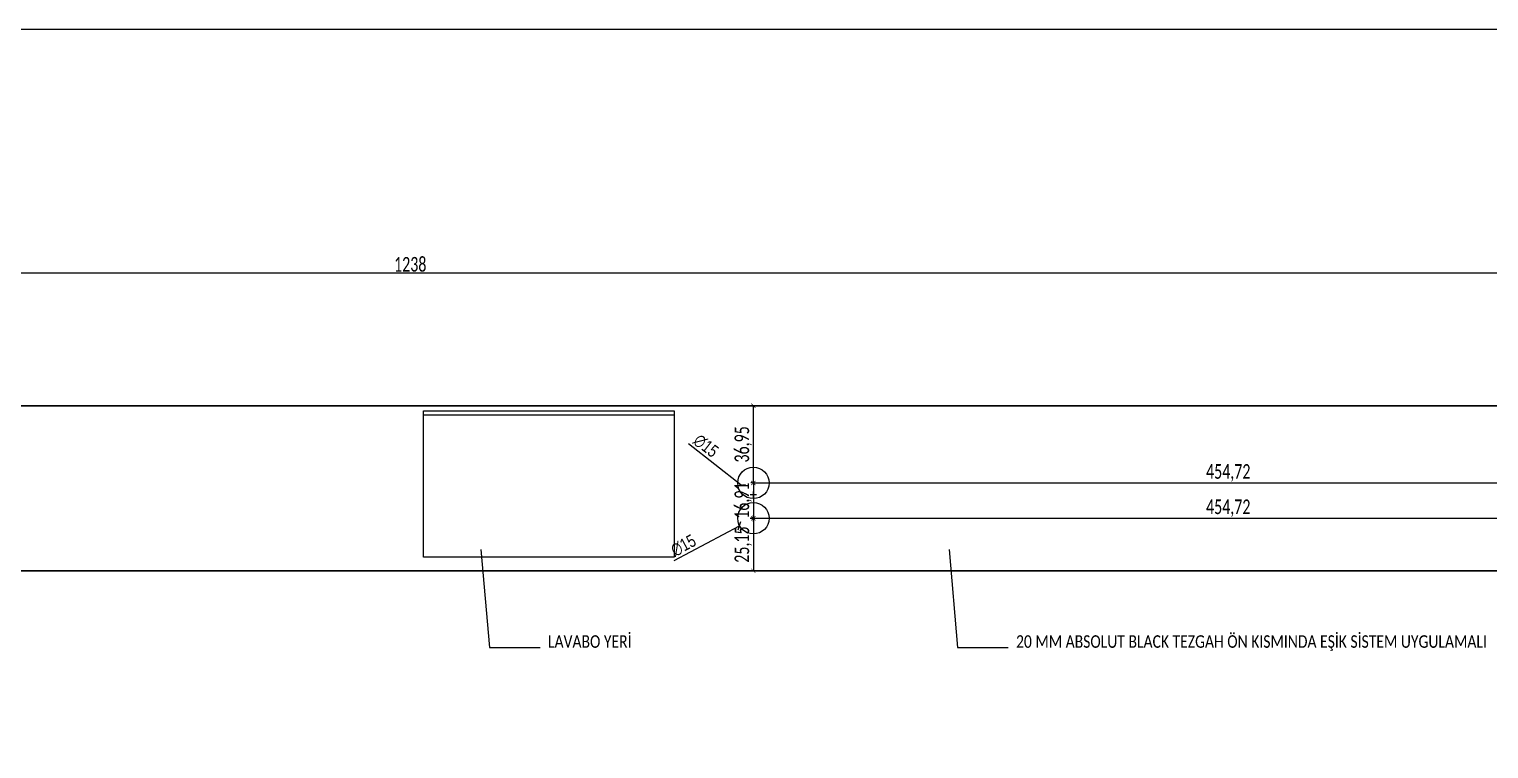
# Model space of a CAD drawing. Header units: millimetres. Extents: x 254888 to 263239, y -110593 to -105042.
# Drawn here: x 259196 to 259895, y -109978 to -109633 of the extents above; entities that cross this region are included whole.
import ezdxf

# ---------------------------------------------------------------- set-up
doc = ezdxf.new("R2010")
doc.units = ezdxf.units.MM
doc.header["$PDMODE"] = 2
doc.layers.get('0').update_dxf_attribs({"lineweight": 20})
for name, color, linetype, lineweight in [('makineekipman', 156, 'Continuous', 20), ('mermer', 142, 'Continuous', 15), ('ölçü', 251, 'Continuous', 5)]:
    doc.layers.add(name, color=color, linetype=linetype, lineweight=lineweight)
doc.layers.add('yazı', color=11, linetype='Continuous')
doc.styles.add('ATU', font='GOTHIC.TTF', dxfattribs={"width": 0.8})
doc.styles.add('text2', font='calibri.ttf', dxfattribs={"width": 0.8})
doc.styles.add('Ölçü50', font='calibri.ttf', dxfattribs={"width": 0.7})
doc.dimstyles.new('U_DIM_1_20', dxfattribs={"dimtxt": 6, "dimasz": 3, "dimexe": 3, "dimexo": 5, "dimgap": 1, "dimtad": 1, "dimdec": 1, "dimrnd": 0.5, "dimzin": 11, "dimtxsty": 'ATU', "dimblk": 'OBLIQUE', "dimcen": 1.5, "dimdle": 1.25, "dimclrd": 251, "dimclre": 251, "dimclrt": 1, "dimadec": 0, "dimazin": 0, "dimtfac": 1.25, "dimtdec": 1, "dimtix": 1, "dimtofl": 0, "dimtmove": 1, "dimatfit": 3, "dimldrblk": 'OBLIQUE', "dimfxl": 5, "dimtolj": 1, "dimtzin": 0, "dimarcsym": 0})
doc.dimstyles.new('ölçü10', dxfattribs={"dimtxt": 7, "dimasz": 2, "dimexe": 1.25, "dimexo": 0.625, "dimgap": 0.5, "dimtad": 1, "dimzin": 9, "dimtxsty": 'Ölçü50', "dimblk": 'ARCHTICK', "dimcen": 2, "dimclrd": 256, "dimclre": 256, "dimclrt": 1, "dimazin": 2, "dimtfac": 1, "dimtix": 1, "dimtmove": 0, "dimatfit": 3, "dimldrblk": 'ARCHTICK', "dimfxl": 1, "dimlwd": -1, "dimarcsym": 0})

# ---------------------------------------------------------------- blocks, each defined once
blk = doc.blocks.new('_Oblique')
at = {"color": 0, "linetype": 'ByBlock', "lineweight": -2}
blk.add_line((-0.5, -0.5), (0.5, 0.5), dxfattribs=at)
blk = doc.blocks.new('*D213')
at = {"layer": 'DEFPOINTS', "color": 0, "transparency": 16777216}
for p in [(259537.31, -109851.28, 0), (259549.11, -109860.54, 0)]:
    blk.add_point(p, dxfattribs=at)
at = {"layer": 'ölçü', "color": 251, "lineweight": -2, "transparency": 16777216}
for p, q in [((259512.11, -109831.5), (259537.31, -109851.28)), ((259541.71, -109855.91), (259544.71, -109855.91)), ((259543.21, -109857.41), (259543.21, -109854.41))]:
    blk.add_line(p, q, dxfattribs=at)
at = {"layer": 'ölçü', "color": 251, "lineweight": -2, "transparency": 16777216, "xscale": 3, "yscale": 3, "zscale": 3, "rotation": 321.8694516701466}
blk.add_blockref('_Oblique', (259537.31, -109851.28), dxfattribs=at)
at = {"layer": 'ölçü', "color": 1, "transparency": 16777216, "insert": (259520.51, -109832.58), "char_height": 6, "attachment_point": 5, "rotation": 321.86945, "style": 'ATU'}
blk.add_mtext('\\A1;∅15', dxfattribs=at)
blk = doc.blocks.new('*D214')
at = {"layer": 'DEFPOINTS', "color": 0, "transparency": 16777216}
for p in [(259549.82, -109863.72, 0), (259536.6, -109870.81, 0)]:
    blk.add_point(p, dxfattribs=at)
at = {"layer": 'ölçü', "color": 251, "lineweight": -2, "transparency": 16777216}
for p, q in [((259505.36, -109887.54), (259536.6, -109870.81)), ((259541.71, -109867.27), (259544.71, -109867.27)), ((259543.21, -109868.77), (259543.21, -109865.77))]:
    blk.add_line(p, q, dxfattribs=at)
at = {"layer": 'ölçü', "color": 251, "lineweight": -2, "transparency": 16777216, "xscale": 3, "yscale": 3, "zscale": 3, "rotation": 28.18107603884726}
blk.add_blockref('_Oblique', (259536.6, -109870.81), dxfattribs=at)
at = {"layer": 'ölçü', "color": 1, "transparency": 16777216, "insert": (259509.72, -109880.28), "char_height": 6, "attachment_point": 5, "rotation": 28.18108, "style": 'ATU'}
blk.add_mtext('\\A1;∅15', dxfattribs=at)
blk = doc.blocks.new('_ArchTick')
at = {"color": 0, "linetype": 'ByBlock', "const_width": 0.15}
blk.add_lwpolyline([(-0.5, -0.5), (0.5, 0.5)], dxfattribs=at)
blk = doc.blocks.new('*D247')
at = {"layer": 'DEFPOINTS', "color": 0, "transparency": 16777216}
for p in [(259997.93, -109749.81), (258759.93, -109821.94, 0), (259997.93, -109826.06, 0)]:
    blk.add_point(p, dxfattribs=at)
at = {"layer": 'ölçü', "lineweight": -2, "transparency": 16777216}
for p, q in [((258759.93, -109821.32), (258759.93, -109748.56)), ((259997.93, -109825.43), (259997.93, -109748.56))]:
    blk.add_line(p, q, dxfattribs=at)
at = {"layer": 'ölçü', "transparency": 16777216}
blk.add_line((258759.93, -109749.81), (259997.93, -109749.81), dxfattribs=at)
at = {"layer": 'ölçü', "transparency": 16777216, "xscale": 2, "yscale": 2, "zscale": 2, "rotation": 180}
blk.add_blockref('_ArchTick', (258759.93, -109749.81), dxfattribs=at)
at = {"layer": 'ölçü', "transparency": 16777216, "xscale": 2, "yscale": 2, "zscale": 2}
blk.add_blockref('_ArchTick', (259997.93, -109749.81), dxfattribs=at)
at = {"layer": 'ölçü', "color": 1, "transparency": 16777216, "insert": (259378.93, -109745.73), "char_height": 7, "attachment_point": 5, "style": 'Ölçü50'}
blk.add_mtext('1238', dxfattribs=at)
blk = doc.blocks.new('*D249')
at = {"layer": 'DEFPOINTS', "color": 0, "transparency": 16777216}
for p in [(259543.21, -109850.36, 0), (259997.93, -109850.36, 0), (259997.93, -109850.36)]:
    blk.add_point(p, dxfattribs=at)
at = {"layer": 'ölçü', "lineweight": -2, "transparency": 16777216}
for p, q in [((259543.21, -109849.74), (259543.21, -109849.11)), ((259997.93, -109849.74), (259997.93, -109849.11))]:
    blk.add_line(p, q, dxfattribs=at)
at = {"layer": 'ölçü', "transparency": 16777216}
blk.add_line((259543.21, -109850.36), (259997.93, -109850.36), dxfattribs=at)
at = {"layer": 'ölçü', "transparency": 16777216, "xscale": 2, "yscale": 2, "zscale": 2, "rotation": 180}
blk.add_blockref('_ArchTick', (259543.21, -109850.36), dxfattribs=at)
at = {"layer": 'ölçü', "transparency": 16777216, "xscale": 2, "yscale": 2, "zscale": 2}
blk.add_blockref('_ArchTick', (259997.93, -109850.36), dxfattribs=at)
at = {"layer": 'ölçü', "color": 1, "transparency": 16777216, "insert": (259770.57, -109845.54), "char_height": 7, "attachment_point": 5, "style": 'Ölçü50'}
blk.add_mtext('454,72', dxfattribs=at)
blk = doc.blocks.new('*D250')
at = {"layer": 'DEFPOINTS', "color": 0, "transparency": 16777216}
for p in [(259543.21, -109867.27, 0), (259997.93, -109867.27, 0), (259997.93, -109867.27)]:
    blk.add_point(p, dxfattribs=at)
at = {"layer": 'ölçü', "lineweight": -2, "transparency": 16777216}
for p, q in [((259543.21, -109866.64), (259543.21, -109866.02)), ((259997.93, -109866.64), (259997.93, -109866.02))]:
    blk.add_line(p, q, dxfattribs=at)
at = {"layer": 'ölçü', "transparency": 16777216}
blk.add_line((259543.21, -109867.27), (259997.93, -109867.27), dxfattribs=at)
at = {"layer": 'ölçü', "transparency": 16777216, "xscale": 2, "yscale": 2, "zscale": 2, "rotation": 180}
blk.add_blockref('_ArchTick', (259543.21, -109867.27), dxfattribs=at)
at = {"layer": 'ölçü', "transparency": 16777216, "xscale": 2, "yscale": 2, "zscale": 2}
blk.add_blockref('_ArchTick', (259997.93, -109867.27), dxfattribs=at)
at = {"layer": 'ölçü', "color": 1, "transparency": 16777216, "insert": (259770.57, -109862.45), "char_height": 7, "attachment_point": 5, "style": 'Ölçü50'}
blk.add_mtext('454,72', dxfattribs=at)
blk = doc.blocks.new('*D251')
at = {"layer": 'DEFPOINTS', "color": 0, "transparency": 16777216}
for p in [(259543.21, -109813.41, 0), (259543.21, -109813.41), (259543.21, -109850.36)]:
    blk.add_point(p, dxfattribs=at)
at = {"layer": 'ölçü', "lineweight": -2, "transparency": 16777216}
for p, q in [((259542.58, -109813.41), (259541.96, -109813.41)), ((259542.58, -109850.36), (259541.96, -109850.36))]:
    blk.add_line(p, q, dxfattribs=at)
at = {"layer": 'ölçü', "transparency": 16777216}
blk.add_line((259543.21, -109850.36), (259543.21, -109813.41), dxfattribs=at)
at = {"layer": 'ölçü', "transparency": 16777216, "xscale": 2, "yscale": 2, "zscale": 2}
for p, rotation in [((259543.21, -109813.41), 90), ((259543.21, -109850.36), 270)]:
    blk.add_blockref('_ArchTick', p, dxfattribs=dict(at, rotation=rotation))
at = {"layer": 'ölçü', "color": 1, "transparency": 16777216, "insert": (259538.39, -109831.89), "char_height": 7, "attachment_point": 5, "rotation": 90, "style": 'Ölçü50'}
blk.add_mtext('36,95', dxfattribs=at)
blk = doc.blocks.new('*D252')
at = {"layer": 'DEFPOINTS', "color": 0, "transparency": 16777216}
for p in [(259543.21, -109850.36, 0), (259543.21, -109867.27, 0), (259543.21, -109867.27)]:
    blk.add_point(p, dxfattribs=at)
at = {"layer": 'ölçü', "transparency": 16777216}
for p, q in [((259543.21, -109850.36), (259543.21, -109848.36)), ((259543.21, -109850.36), (259543.21, -109867.27)), ((259543.21, -109867.27), (259543.21, -109869.27))]:
    blk.add_line(p, q, dxfattribs=at)
at = {"layer": 'ölçü', "lineweight": -2, "transparency": 16777216}
for p, q in [((259543.83, -109850.36), (259544.46, -109850.36)), ((259542.58, -109867.27), (259541.96, -109867.27))]:
    blk.add_line(p, q, dxfattribs=at)
at = {"layer": 'ölçü', "transparency": 16777216, "xscale": 2, "yscale": 2, "zscale": 2}
for p, rotation in [((259543.21, -109850.36), 270), ((259543.21, -109867.27), 90)]:
    blk.add_blockref('_ArchTick', p, dxfattribs=dict(at, rotation=rotation))
at = {"layer": 'ölçü', "color": 1, "transparency": 16777216, "insert": (259538.39, -109858.81), "char_height": 7, "attachment_point": 5, "rotation": 90, "style": 'Ölçü50'}
blk.add_mtext('16,91', dxfattribs=at)
blk = doc.blocks.new('*D253')
at = {"layer": 'DEFPOINTS', "color": 0, "transparency": 16777216}
for p in [(259543.21, -109867.27, 0), (259543.21, -109892.41), (259543.21, -109892.41)]:
    blk.add_point(p, dxfattribs=at)
at = {"layer": 'ölçü', "lineweight": -2, "transparency": 16777216}
for p, q in [((259542.58, -109867.27), (259541.96, -109867.27)), ((259542.58, -109892.41), (259541.96, -109892.41))]:
    blk.add_line(p, q, dxfattribs=at)
at = {"layer": 'ölçü', "transparency": 16777216}
blk.add_line((259543.21, -109867.27), (259543.21, -109892.41), dxfattribs=at)
at = {"layer": 'ölçü', "transparency": 16777216, "xscale": 2, "yscale": 2, "zscale": 2}
for p, rotation in [((259543.21, -109867.27), 90), ((259543.21, -109892.41), 270)]:
    blk.add_blockref('_ArchTick', p, dxfattribs=dict(at, rotation=rotation))
at = {"layer": 'ölçü', "color": 1, "transparency": 16777216, "insert": (259538.39, -109879.84), "char_height": 7, "attachment_point": 5, "rotation": 90, "style": 'Ölçü50'}
blk.add_mtext('25,15', dxfattribs=at)

msp = doc.modelspace()

# ---------------------------------------------------------------- linework, layer by layer
msp.add_lwpolyline([(258600.898, -109633.156), (260204.48, -109633.156), (260204.48, -110498.492), (258600.898, -110498.492)], close=True)
at = {"layer": 'makineekipman', "extrusion": (-1.73341e-08, -6.73534e-11, 1), "elevation": -0.004}
for points in [[(259505.219, -109815.841), (259505.219, -109885.841), (259385.219, -109885.841), (259385.219, -109815.841)], [(259385.219, -109815.841), (259505.219, -109815.841)], [(259505.219, -109817.841), (259385.219, -109817.841)]]:
    msp.add_lwpolyline(points, dxfattribs=at)
at = {"layer": 'mermer', "lineweight": 30, "elevation": 0}
msp.add_lwpolyline([(258759.931, -109813.411), (258759.931, -109892.411), (259997.931, -109892.411), (259997.931, -109813.411)], close=True, dxfattribs=at)
at = {"layer": 'mermer'}
for centre in [(259543.208, -109850.36, 0), (259543.208, -109867.266, 0)]:
    msp.add_circle(centre, 7.5, dxfattribs=at)
at = {"layer": 'yazı', "elevation": 0}
for points in [[(259412.812, -109882.219), (259416.886, -109929.12), (259441.137, -109929.12)], [(259636.908, -109882.219), (259640.981, -109929.12), (259665.233, -109929.12)]]:
    msp.add_lwpolyline(points, dxfattribs=at)

# ---------------------------------------------------------------- texts
at = {"layer": 'yazı', "char_height": 6, "attachment_point": 1, "style": 'text2'}
for s, insert in [('\\pt120;{\\fCalibri Light|b0|i0|c162|p34;\\C0;LAVABO YERİ}', (259444.881, -109923.254)), ('\\pt120;{\\fCalibri Light|b0|i0|c162|p34;\\C0;20 MM ABSOLUT BLACK TEZGAH ÖN KISMINDA EŞİK SİSTEM UYGULAMALI}', (259668.976, -109923.254))]:
    msp.add_mtext_dynamic_manual_height_columns(s, width=1120.30164, gutter_width=1, heights=[0], dxfattribs=dict(at, insert=insert))

# ---------------------------------------------------------------- dimensions: what is measured, and where the dimension line sits
at = {"layer": 'ölçü'}
for base, p1, p2, picture, middle in [((259997.931, -109749.813), (258759.931, -109821.94, 0), (259997.931, -109826.055, 0), '*D247', (259378.931, -109745.727)), ((259997.931, -109850.36), (259543.208, -109850.36, 0), (259997.931, -109850.36, 0), '*D249', (259770.57, -109845.544)), ((259997.931, -109867.266), (259543.208, -109867.266, 0), (259997.931, -109867.266, 0), '*D250', (259770.57, -109862.45))]:
    dim = msp.add_linear_dim(base=base, p1=p1, p2=p2, dimstyle='ölçü10', dxfattribs=at)
    dim.commit()
    dim.dimension.update_dxf_attribs({"geometry": picture, "text_midpoint": middle})
for base, p1, p2, picture, middle in [((259543.208, -109813.411), (259543.208, -109850.36), (259543.208, -109813.411, 0), '*D251', (259538.392, -109831.886)), ((259543.208, -109867.266), (259543.208, -109850.36, 0), (259543.208, -109867.266, 0), '*D252', (259538.392, -109858.813))]:
    dim = msp.add_linear_dim(base=base, p1=p1, p2=p2, angle=90, dimstyle='ölçü10', dxfattribs=at)
    dim.commit()
    dim.dimension.update_dxf_attribs({"geometry": picture, "text_midpoint": middle})
for p1, p2, picture, middle in [((259549.107, -109860.544, 0), (259537.308, -109851.282, 0), '*D213', (259517.831, -109835.994, 0)), ((259549.819, -109863.724, 0), (259536.597, -109870.808, 0), '*D214', (259511.773, -109884.107, 0))]:
    dim = msp.add_diameter_dim_2p(p1=p1, p2=p2, dimstyle='U_DIM_1_20', dxfattribs=at)
    dim.commit()
    dim.dimension.update_dxf_attribs({"geometry": picture, "text_midpoint": middle, "dimtype": 163})
dim = msp.add_linear_dim(base=(259543.2076, -109892.4114), p1=(259543.2076, -109867.2657, 0), p2=(259543.2076, -109892.4114), angle=90, dimstyle='ölçü10', override={"dimtmove": 1}, dxfattribs=at)
dim.commit()
dim.dimension.update_dxf_attribs({"geometry": '*D253', "text_midpoint": (259538.3919, -109879.8385)})

doc.saveas('drawing.dxf')
